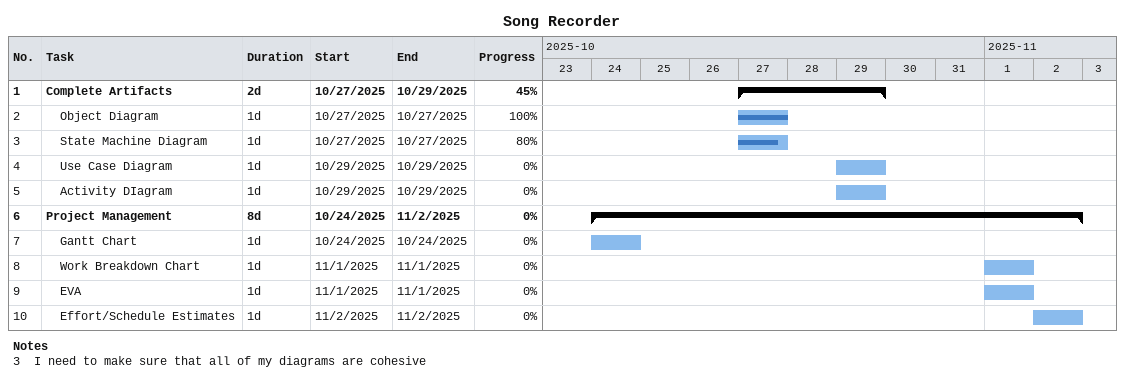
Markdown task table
Song Recorder

| ID | Level | Task | Duration | Start | Finish | % complete |
|---|---|---|---|---|---|---|
| 1 | 1 | **Complete Artifacts** | 2d | 2025-10-27 | 2025-10-29 | 45 |
| 2 | 2 | Object Diagram | 1d | 2025-10-27 | 2025-10-27 | 100 |
| 3 | 2 | State Machine Diagram | 1d | 2025-10-27 | 2025-10-27 | 80 |
| 4 | 2 | Use Case Diagram | 1d | 2025-10-29 | 2025-10-29 | 0 |
| 5 | 2 | Activity DIagram | 1d | 2025-10-29 | 2025-10-29 | 0 |
| 6 | 1 | **Project Management** | 8d | 2025-10-24 | 2025-11-02 | 0 |
| 7 | 2 | Gantt Chart | 1d | 2025-10-24 | 2025-10-24 | 0 |
| 8 | 2 | Work Breakdown Chart | 1d | 2025-11-01 | 2025-11-01 | 0 |
| 9 | 2 | EVA | 1d | 2025-11-01 | 2025-11-01 | 0 |
| 10 | 2 | Effort/Schedule Estimates | 1d | 2025-11-02 | 2025-11-02 | 0 |

Notes
- 3: I need to make sure that all of my diagrams are cohesive
